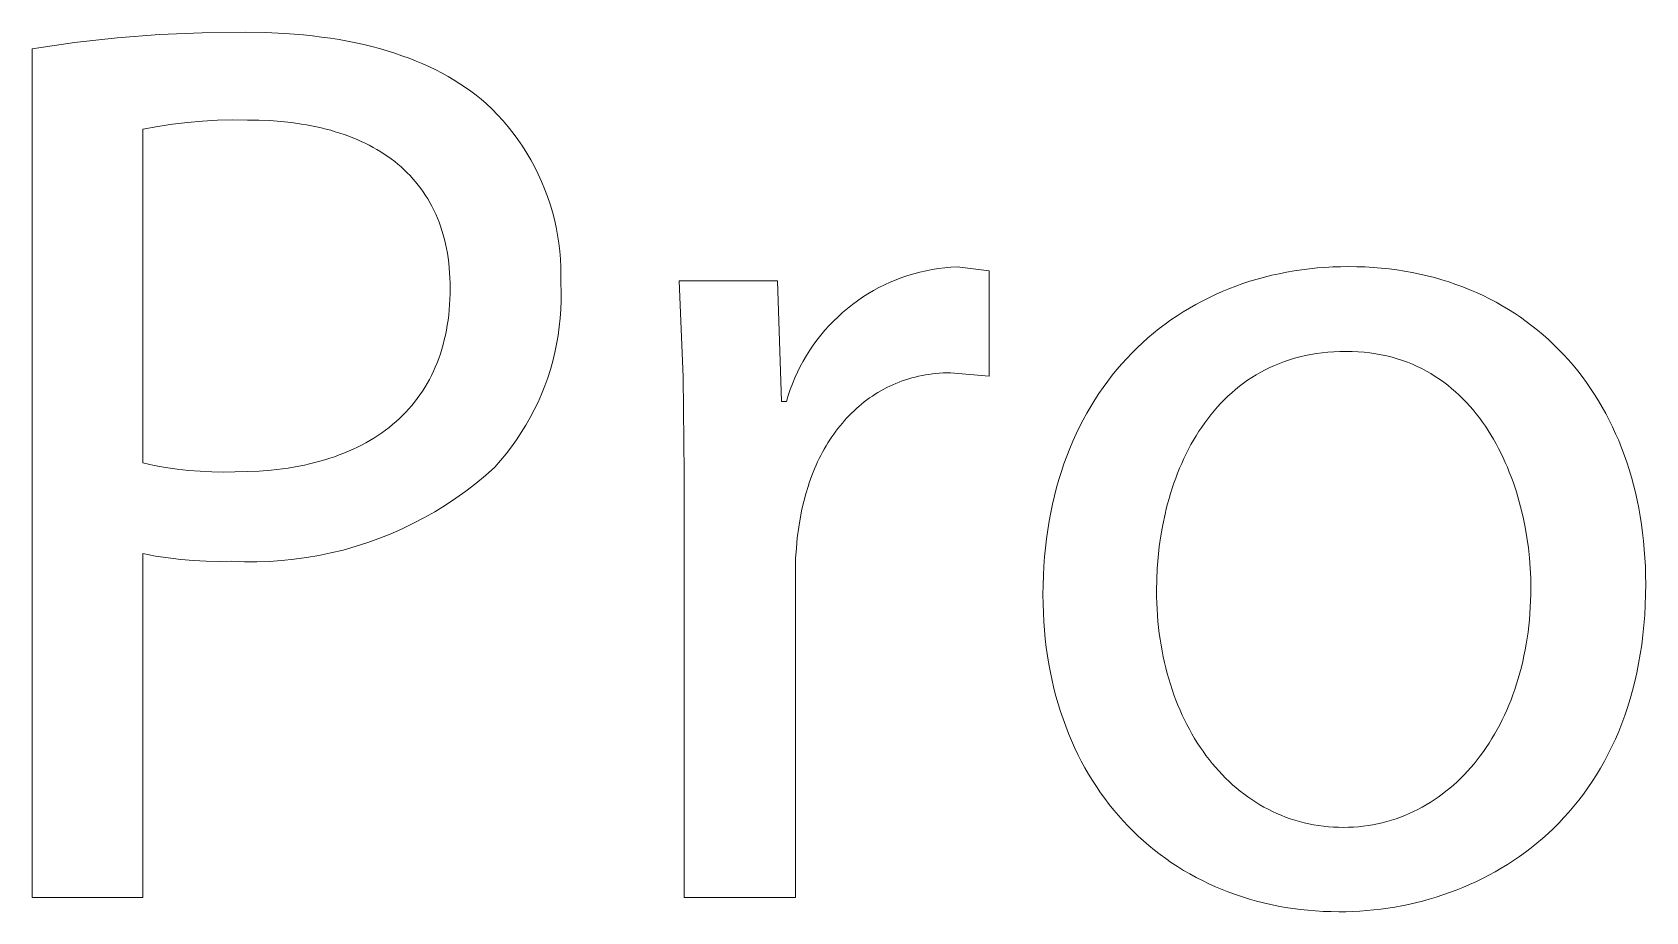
# Model space of a CAD drawing. Header units: millimetres. Extents: x -1246 to 2331, y -493 to 2006.
# Drawn here: x 1192.59 to 1237.93, y -433.33 to -408.62 of the extents above; entities that cross this region are included whole.
import ezdxf

# ---------------------------------------------------------------- set-up
doc = ezdxf.new("R2010")
doc.units = ezdxf.units.MM
doc.header["$MEASUREMENT"] = 0
doc.layers.add('Domyślny', color=7, linetype='Continuous', true_color=0x000000)

msp = doc.modelspace()

# ---------------------------------------------------------------- linework, layer by layer
at = {"layer": 'Domyślny', "color": 18, "lineweight": 15, "true_color": 0x000000}
for p, q in [((1192.59, -409.081), (1193.778, -408.908)), ((1193.778, -408.908), (1194.972, -408.775)), ((1194.972, -408.775), (1196.169, -408.682)), ((1196.169, -408.682), (1197.369, -408.629)), ((1197.369, -408.629), (1198.57, -408.616)), ((1198.57, -408.616), (1199.136, -408.625)), ((1199.136, -408.625), (1199.684, -408.65)), ((1199.684, -408.65), (1200.212, -408.692)), ((1200.212, -408.692), (1200.469, -408.719)), ((1200.469, -408.719), (1200.721, -408.75)), ((1200.721, -408.75), (1200.968, -408.785)), ((1200.968, -408.785), (1201.211, -408.824)), ((1201.211, -408.824), (1201.449, -408.867)), ((1201.449, -408.867), (1201.682, -408.914)), ((1201.682, -408.914), (1201.91, -408.964)), ((1201.91, -408.964), (1202.133, -409.019)), ((1192.59, -432.929), (1192.59, -409.081)), ((1202.133, -409.019), (1202.352, -409.077)), ((1202.352, -409.077), (1202.566, -409.139)), ((1202.566, -409.139), (1202.775, -409.205)), ((1202.775, -409.205), (1202.98, -409.274)), ((1202.98, -409.274), (1203.18, -409.347)), ((1203.18, -409.347), (1203.375, -409.424)), ((1203.375, -409.424), (1203.565, -409.505)), ((1203.565, -409.505), (1203.751, -409.589)), ((1203.751, -409.589), (1203.931, -409.676)), ((1203.931, -409.676), (1204.108, -409.767)), ((1204.108, -409.767), (1204.279, -409.862)), ((1204.279, -409.862), (1204.446, -409.96)), ((1204.446, -409.96), (1204.608, -410.061)), ((1204.608, -410.061), (1204.765, -410.166)), ((1204.765, -410.166), (1204.918, -410.274)), ((1204.918, -410.274), (1205.066, -410.385)), ((1205.066, -410.385), (1205.209, -410.5)), ((1205.209, -410.5), (1205.348, -410.618)), ((1205.348, -410.618), (1205.511, -410.774)), ((1205.511, -410.774), (1205.668, -410.935)), ((1196.114, -411.266), (1195.699, -411.344)), ((1196.532, -411.201), (1196.114, -411.266)), ((1196.952, -411.15), (1196.532, -411.201)), ((1197.373, -411.112), (1196.952, -411.15)), ((1197.795, -411.088), (1197.373, -411.112)), ((1198.218, -411.078), (1197.795, -411.088)), ((1198.641, -411.082), (1198.218, -411.078)), ((1198.959, -411.087), (1198.641, -411.082)), ((1199.27, -411.1), (1198.959, -411.087)), ((1199.574, -411.123), (1199.27, -411.1)), ((1199.871, -411.154), (1199.574, -411.123)), ((1200.16, -411.195), (1199.871, -411.154)), ((1200.301, -411.219), (1200.16, -411.195)), ((1200.441, -411.245), (1200.301, -411.219)), ((1200.578, -411.273), (1200.441, -411.245)), ((1200.713, -411.304), (1200.578, -411.273)), ((1205.668, -410.935), (1205.82, -411.102)), ((1205.82, -411.102), (1205.966, -411.274)), ((1205.966, -411.274), (1206.106, -411.451)), ((1195.699, -411.344), (1195.699, -420.719)), ((1200.847, -411.337), (1200.713, -411.304)), ((1200.978, -411.372), (1200.847, -411.337)), ((1201.107, -411.41), (1200.978, -411.372)), ((1201.234, -411.449), (1201.107, -411.41)), ((1201.359, -411.492), (1201.234, -411.449)), ((1201.482, -411.536), (1201.359, -411.492)), ((1201.602, -411.583), (1201.482, -411.536)), ((1201.721, -411.632), (1201.602, -411.583)), ((1201.837, -411.683), (1201.721, -411.632)), ((1201.95, -411.737), (1201.837, -411.683)), ((1206.106, -411.451), (1206.239, -411.633)), ((1206.239, -411.633), (1206.367, -411.819)), ((1202.062, -411.793), (1201.95, -411.737)), ((1202.171, -411.851), (1202.062, -411.793)), ((1202.277, -411.912), (1202.171, -411.851)), ((1202.382, -411.975), (1202.277, -411.912)), ((1202.484, -412.04), (1202.382, -411.975)), ((1202.583, -412.107), (1202.484, -412.04)), ((1202.68, -412.177), (1202.583, -412.107)), ((1202.775, -412.25), (1202.68, -412.177)), ((1206.367, -411.819), (1206.488, -412.01)), ((1206.488, -412.01), (1206.602, -412.204)), ((1202.867, -412.324), (1202.775, -412.25)), ((1202.956, -412.401), (1202.867, -412.324)), ((1203.043, -412.48), (1202.956, -412.401)), ((1203.127, -412.562), (1203.043, -412.48)), ((1203.209, -412.646), (1203.127, -412.562)), ((1206.602, -412.204), (1206.71, -412.403)), ((1206.71, -412.403), (1206.81, -412.605)), ((1206.81, -412.605), (1206.904, -412.81)), ((1203.288, -412.732), (1203.209, -412.646)), ((1203.364, -412.821), (1203.288, -412.732)), ((1203.438, -412.912), (1203.364, -412.821)), ((1203.509, -413.005), (1203.438, -412.912)), ((1203.577, -413.101), (1203.509, -413.005)), ((1206.904, -412.81), (1206.99, -413.018)), ((1206.99, -413.018), (1207.07, -413.23)), ((1203.643, -413.199), (1203.577, -413.101)), ((1203.705, -413.3), (1203.643, -413.199)), ((1203.765, -413.403), (1203.705, -413.3)), ((1203.822, -413.508), (1203.765, -413.403)), ((1203.877, -413.616), (1203.822, -413.508)), ((1207.07, -413.23), (1207.142, -413.443)), ((1207.142, -413.443), (1207.206, -413.66)), ((1203.928, -413.726), (1203.877, -413.616)), ((1203.976, -413.838), (1203.928, -413.726)), ((1204.022, -413.953), (1203.976, -413.838)), ((1204.064, -414.07), (1204.022, -413.953)), ((1207.206, -413.66), (1207.263, -413.878)), ((1207.263, -413.878), (1207.313, -414.098)), ((1204.104, -414.189), (1204.064, -414.07)), ((1204.14, -414.311), (1204.104, -414.189)), ((1204.173, -414.436), (1204.14, -414.311)), ((1204.204, -414.562), (1204.173, -414.436)), ((1207.313, -414.098), (1207.355, -414.32)), ((1207.355, -414.32), (1207.389, -414.543)), ((1204.231, -414.692), (1204.204, -414.562)), ((1204.255, -414.823), (1204.231, -414.692)), ((1204.276, -414.957), (1204.255, -414.823)), ((1207.389, -414.543), (1207.415, -414.767)), ((1207.415, -414.767), (1207.434, -414.992)), ((1204.294, -415.093), (1204.276, -414.957)), ((1204.309, -415.232), (1204.294, -415.093)), ((1204.32, -415.373), (1204.309, -415.232)), ((1207.434, -414.992), (1207.445, -415.217)), ((1207.445, -415.217), (1207.449, -415.443)), ((1217.367, -415.402), (1217.537, -415.357)), ((1217.537, -415.357), (1217.71, -415.317)), ((1217.71, -415.317), (1217.883, -415.284)), ((1217.883, -415.284), (1218.058, -415.256)), ((1218.058, -415.256), (1218.233, -415.234)), ((1218.233, -415.234), (1218.409, -415.218)), ((1218.409, -415.218), (1218.586, -415.209)), ((1218.586, -415.209), (1219.479, -415.316)), ((1219.479, -415.316), (1219.479, -418.282)), ((1227.84, -415.359), (1228.052, -415.322)), ((1228.052, -415.322), (1228.266, -415.29)), ((1228.266, -415.29), (1228.481, -415.263)), ((1228.481, -415.263), (1228.698, -415.241)), ((1228.698, -415.241), (1228.917, -415.224)), ((1228.917, -415.224), (1229.138, -415.211)), ((1229.138, -415.211), (1229.36, -415.204)), ((1229.36, -415.204), (1229.584, -415.201)), ((1229.584, -415.201), (1229.816, -415.204)), ((1229.816, -415.204), (1230.046, -415.212)), ((1230.046, -415.212), (1230.273, -415.225)), ((1230.273, -415.225), (1230.498, -415.243)), ((1230.498, -415.243), (1230.721, -415.267)), ((1230.721, -415.267), (1230.941, -415.295)), ((1230.941, -415.295), (1231.158, -415.329)), ((1231.158, -415.329), (1231.372, -415.367)), ((1204.328, -415.517), (1204.32, -415.373)), ((1204.333, -415.663), (1204.328, -415.517)), ((1204.335, -415.811), (1204.333, -415.663)), ((1207.449, -415.443), (1207.444, -415.668)), ((1207.444, -415.668), (1207.453, -415.913)), ((1210.887, -418.305), (1210.771, -415.602)), ((1210.771, -415.602), (1213.535, -415.602)), ((1213.535, -415.602), (1213.642, -418.997)), ((1216.228, -415.878), (1216.383, -415.793)), ((1216.383, -415.793), (1216.541, -415.714)), ((1216.541, -415.714), (1216.702, -415.641)), ((1216.702, -415.641), (1216.865, -415.573)), ((1216.865, -415.573), (1217.03, -415.51)), ((1217.03, -415.51), (1217.198, -415.453)), ((1217.198, -415.453), (1217.367, -415.402)), ((1226.222, -415.825), (1226.416, -415.75)), ((1226.416, -415.75), (1226.613, -415.68)), ((1226.613, -415.68), (1226.812, -415.615)), ((1226.812, -415.615), (1227.013, -415.554)), ((1227.013, -415.554), (1227.217, -415.498)), ((1227.217, -415.498), (1227.422, -415.447)), ((1227.422, -415.447), (1227.63, -415.401)), ((1227.63, -415.401), (1227.84, -415.359)), ((1231.372, -415.367), (1231.584, -415.411)), ((1231.584, -415.411), (1231.794, -415.459)), ((1231.794, -415.459), (1232, -415.512)), ((1232, -415.512), (1232.204, -415.571)), ((1232.204, -415.571), (1232.404, -415.633)), ((1232.404, -415.633), (1232.602, -415.701)), ((1232.602, -415.701), (1232.797, -415.773)), ((1232.797, -415.773), (1232.989, -415.85)), ((1204.32, -416.27), (1204.328, -416.12)), ((1204.328, -416.12), (1204.333, -415.967)), ((1204.333, -415.967), (1204.335, -415.811)), ((1207.453, -416.159), (1207.444, -416.404)), ((1207.453, -415.913), (1207.453, -416.159)), ((1215.638, -416.267), (1215.781, -416.162)), ((1215.781, -416.162), (1215.926, -416.062)), ((1215.926, -416.062), (1216.076, -415.967)), ((1216.076, -415.967), (1216.228, -415.878)), ((1225.289, -416.266), (1225.47, -416.169)), ((1225.47, -416.169), (1225.654, -416.076)), ((1225.654, -416.076), (1225.841, -415.988)), ((1225.841, -415.988), (1226.03, -415.904)), ((1226.03, -415.904), (1226.222, -415.825)), ((1232.989, -415.85), (1233.178, -415.932)), ((1233.178, -415.932), (1233.364, -416.018)), ((1233.364, -416.018), (1233.547, -416.108)), ((1233.547, -416.108), (1233.727, -416.203)), ((1233.727, -416.203), (1233.904, -416.302)), ((1204.254, -416.851), (1204.275, -416.709)), ((1204.275, -416.709), (1204.293, -416.565)), ((1204.293, -416.565), (1204.308, -416.419)), ((1204.308, -416.419), (1204.32, -416.27)), ((1207.428, -416.648), (1207.402, -416.892)), ((1207.444, -416.404), (1207.428, -416.648)), ((1215.107, -416.732), (1215.234, -416.609)), ((1215.234, -416.609), (1215.365, -416.49)), ((1215.365, -416.49), (1215.499, -416.376)), ((1215.499, -416.376), (1215.638, -416.267)), ((1224.426, -416.821), (1224.592, -416.701)), ((1224.592, -416.701), (1224.762, -416.586)), ((1224.762, -416.586), (1224.935, -416.475)), ((1224.935, -416.475), (1225.11, -416.368)), ((1225.11, -416.368), (1225.289, -416.266)), ((1233.904, -416.302), (1234.077, -416.406)), ((1234.077, -416.406), (1234.247, -416.514)), ((1234.247, -416.514), (1234.414, -416.627)), ((1234.414, -416.627), (1234.578, -416.743)), ((1204.17, -417.263), (1204.201, -417.128)), ((1204.201, -417.128), (1204.229, -416.991)), ((1204.229, -416.991), (1204.254, -416.851)), ((1207.369, -417.135), (1207.327, -417.377)), ((1207.402, -416.892), (1207.369, -417.135)), ((1214.643, -417.265), (1214.752, -417.126)), ((1214.752, -417.126), (1214.866, -416.991)), ((1214.866, -416.991), (1214.984, -416.859)), ((1214.984, -416.859), (1215.107, -416.732)), ((1223.945, -417.207), (1224.102, -417.074)), ((1224.102, -417.074), (1224.262, -416.945)), ((1224.262, -416.945), (1224.426, -416.821)), ((1234.578, -416.743), (1234.738, -416.864)), ((1234.738, -416.864), (1234.895, -416.989)), ((1234.895, -416.989), (1235.048, -417.118)), ((1235.048, -417.118), (1235.198, -417.251)), ((1204.058, -417.654), (1204.098, -417.526)), ((1204.098, -417.526), (1204.136, -417.395)), ((1204.136, -417.395), (1204.17, -417.263)), ((1207.276, -417.617), (1207.218, -417.855)), ((1207.327, -417.377), (1207.276, -417.617)), ((1214.346, -417.704), (1214.44, -417.554)), ((1214.44, -417.554), (1214.539, -417.408)), ((1214.539, -417.408), (1214.643, -417.265)), ((1223.494, -417.631), (1223.641, -417.486)), ((1223.641, -417.486), (1223.791, -417.344)), ((1223.791, -417.344), (1223.945, -417.207)), ((1228.84, -417.623), (1228.68, -417.645)), ((1229.004, -417.606), (1228.84, -417.623)), ((1229.17, -417.594), (1229.004, -417.606)), ((1229.34, -417.586), (1229.17, -417.594)), ((1229.513, -417.584), (1229.34, -417.586)), ((1229.686, -417.587), (1229.513, -417.584)), ((1229.855, -417.595), (1229.686, -417.587)), ((1230.022, -417.608), (1229.855, -417.595)), ((1230.185, -417.626), (1230.022, -417.608)), ((1235.198, -417.251), (1235.344, -417.388)), ((1235.344, -417.388), (1235.487, -417.53)), ((1235.487, -417.53), (1235.626, -417.675)), ((1203.864, -418.143), (1203.917, -418.024)), ((1203.917, -418.024), (1203.967, -417.903)), ((1203.967, -417.903), (1204.014, -417.78)), ((1204.014, -417.78), (1204.058, -417.654)), ((1207.218, -417.855), (1207.151, -418.091)), ((1214.094, -418.17), (1214.173, -418.012)), ((1214.173, -418.012), (1214.257, -417.856)), ((1214.257, -417.856), (1214.346, -417.704)), ((1223.074, -418.094), (1223.211, -417.936)), ((1223.211, -417.936), (1223.351, -417.782)), ((1223.351, -417.782), (1223.494, -417.631)), ((1227.371, -418.039), (1227.24, -418.103)), ((1227.505, -417.979), (1227.371, -418.039)), ((1227.641, -417.922), (1227.505, -417.979)), ((1227.78, -417.87), (1227.641, -417.922)), ((1227.923, -417.821), (1227.78, -417.87)), ((1228.068, -417.777), (1227.923, -417.821)), ((1228.217, -417.738), (1228.068, -417.777)), ((1228.368, -417.702), (1228.217, -417.738)), ((1228.522, -417.671), (1228.368, -417.702)), ((1228.68, -417.645), (1228.522, -417.671)), ((1230.345, -417.65), (1230.185, -417.626)), ((1230.502, -417.678), (1230.345, -417.65)), ((1230.656, -417.711), (1230.502, -417.678)), ((1230.806, -417.749), (1230.656, -417.711)), ((1230.953, -417.792), (1230.806, -417.749)), ((1231.098, -417.839), (1230.953, -417.792)), ((1231.238, -417.89), (1231.098, -417.839)), ((1231.376, -417.946), (1231.238, -417.89)), ((1231.511, -418.006), (1231.376, -417.946)), ((1231.643, -418.07), (1231.511, -418.006)), ((1231.771, -418.138), (1231.643, -418.07)), ((1235.626, -417.675), (1235.762, -417.824)), ((1235.762, -417.824), (1235.894, -417.976)), ((1235.894, -417.976), (1236.022, -418.133)), ((1203.622, -418.595), (1203.687, -418.486)), ((1203.687, -418.486), (1203.749, -418.374)), ((1203.749, -418.374), (1203.808, -418.26)), ((1203.808, -418.26), (1203.864, -418.143)), ((1207.076, -418.325), (1206.993, -418.555)), ((1207.151, -418.091), (1207.076, -418.325)), ((1210.914, -421.01), (1210.887, -418.305)), ((1213.892, -418.66), (1213.954, -418.494)), ((1213.954, -418.494), (1214.021, -418.331)), ((1214.021, -418.331), (1214.094, -418.17)), ((1216.775, -418.522), (1216.689, -418.561)), ((1216.862, -418.484), (1216.775, -418.522)), ((1216.95, -418.449), (1216.862, -418.484)), ((1217.039, -418.416), (1216.95, -418.449)), ((1217.129, -418.385), (1217.039, -418.416)), ((1217.22, -418.356), (1217.129, -418.385)), ((1217.312, -418.33), (1217.22, -418.356)), ((1217.405, -418.305), (1217.312, -418.33)), ((1217.5, -418.283), (1217.405, -418.305)), ((1217.595, -418.263), (1217.5, -418.283)), ((1217.692, -418.245), (1217.595, -418.263)), ((1217.789, -418.23), (1217.692, -418.245)), ((1217.888, -418.217), (1217.789, -418.23)), ((1217.987, -418.206), (1217.888, -418.217)), ((1218.088, -418.197), (1217.987, -418.206)), ((1218.189, -418.191), (1218.088, -418.197)), ((1218.292, -418.188), (1218.189, -418.191)), ((1218.395, -418.187), (1218.292, -418.188)), ((1219.479, -418.282), (1218.395, -418.187)), ((1222.688, -418.595), (1222.813, -418.424)), ((1222.813, -418.424), (1222.942, -418.257)), ((1222.942, -418.257), (1223.074, -418.094)), ((1226.631, -418.48), (1226.517, -418.566)), ((1226.747, -418.397), (1226.631, -418.48)), ((1226.866, -418.318), (1226.747, -418.397)), ((1226.988, -418.243), (1226.866, -418.318)), ((1227.113, -418.171), (1226.988, -418.243)), ((1227.24, -418.103), (1227.113, -418.171)), ((1231.897, -418.21), (1231.771, -418.138)), ((1232.02, -418.286), (1231.897, -418.21)), ((1232.139, -418.366), (1232.02, -418.286)), ((1232.256, -418.449), (1232.139, -418.366)), ((1232.369, -418.535), (1232.256, -418.449)), ((1236.022, -418.133), (1236.146, -418.293)), ((1236.146, -418.293), (1236.267, -418.457)), ((1236.267, -418.457), (1236.383, -418.625)), ((1203.333, -419.009), (1203.41, -418.909)), ((1203.41, -418.909), (1203.484, -418.807)), ((1203.484, -418.807), (1203.554, -418.702)), ((1203.554, -418.702), (1203.622, -418.595)), ((1206.902, -418.783), (1206.803, -419.008)), ((1206.993, -418.555), (1206.902, -418.783)), ((1213.785, -418.997), (1213.835, -418.827)), ((1213.835, -418.827), (1213.892, -418.66)), ((1216.047, -418.948), (1215.972, -419.005)), ((1216.123, -418.893), (1216.047, -418.948)), ((1216.2, -418.84), (1216.123, -418.893)), ((1216.279, -418.788), (1216.2, -418.84)), ((1216.358, -418.739), (1216.279, -418.788)), ((1216.439, -418.692), (1216.358, -418.739)), ((1216.521, -418.646), (1216.439, -418.692)), ((1216.605, -418.603), (1216.521, -418.646)), ((1216.689, -418.561), (1216.605, -418.603)), ((1222.337, -419.133), (1222.45, -418.95)), ((1222.45, -418.95), (1222.567, -418.77)), ((1222.567, -418.77), (1222.688, -418.595)), ((1226.092, -418.941), (1225.993, -419.043)), ((1226.194, -418.843), (1226.092, -418.941)), ((1226.299, -418.747), (1226.194, -418.843)), ((1226.407, -418.655), (1226.299, -418.747)), ((1226.517, -418.566), (1226.407, -418.655)), ((1232.48, -418.625), (1232.369, -418.535)), ((1232.588, -418.718), (1232.48, -418.625)), ((1232.692, -418.815), (1232.588, -418.718)), ((1232.794, -418.914), (1232.692, -418.815)), ((1232.893, -419.017), (1232.794, -418.914)), ((1236.383, -418.625), (1236.496, -418.796)), ((1236.496, -418.796), (1236.605, -418.971)), ((1236.605, -418.971), (1236.71, -419.149)), ((1202.907, -419.473), (1202.998, -419.385)), ((1202.998, -419.385), (1203.086, -419.294)), ((1203.086, -419.294), (1203.171, -419.202)), ((1203.171, -419.202), (1203.253, -419.107)), ((1203.253, -419.107), (1203.333, -419.009)), ((1206.697, -419.229), (1206.583, -419.446)), ((1206.803, -419.008), (1206.697, -419.229)), ((1213.642, -418.997), (1213.785, -418.997)), ((1215.549, -419.386), (1215.483, -419.456)), ((1215.616, -419.318), (1215.549, -419.386)), ((1215.685, -419.252), (1215.616, -419.318)), ((1215.755, -419.188), (1215.685, -419.252)), ((1215.826, -419.125), (1215.755, -419.188)), ((1215.898, -419.064), (1215.826, -419.125)), ((1215.972, -419.005), (1215.898, -419.064)), ((1222.123, -419.512), (1222.228, -419.32)), ((1222.228, -419.32), (1222.337, -419.133)), ((1225.712, -419.365), (1225.624, -419.477)), ((1225.803, -419.255), (1225.712, -419.365)), ((1225.897, -419.147), (1225.803, -419.255)), ((1225.993, -419.043), (1225.897, -419.147)), ((1232.99, -419.122), (1232.893, -419.017)), ((1233.083, -419.23), (1232.99, -419.122)), ((1233.173, -419.341), (1233.083, -419.23)), ((1233.261, -419.454), (1233.173, -419.341)), ((1236.71, -419.149), (1236.811, -419.331)), ((1236.811, -419.331), (1236.908, -419.517)), ((1202.303, -419.949), (1202.411, -419.875)), ((1202.411, -419.875), (1202.515, -419.8)), ((1202.515, -419.8), (1202.617, -419.722)), ((1202.617, -419.722), (1202.717, -419.641)), ((1202.717, -419.641), (1202.813, -419.558)), ((1202.813, -419.558), (1202.907, -419.473)), ((1206.333, -419.868), (1206.197, -420.072)), ((1206.462, -419.659), (1206.333, -419.868)), ((1206.583, -419.446), (1206.462, -419.659)), ((1215.174, -419.829), (1215.117, -419.908)), ((1215.233, -419.751), (1215.174, -419.829)), ((1215.294, -419.675), (1215.233, -419.751)), ((1215.356, -419.6), (1215.294, -419.675)), ((1215.419, -419.527), (1215.356, -419.6)), ((1215.483, -419.456), (1215.419, -419.527)), ((1221.927, -419.906), (1222.023, -419.707)), ((1222.023, -419.707), (1222.123, -419.512)), ((1225.377, -419.83), (1225.299, -419.953)), ((1225.456, -419.71), (1225.377, -419.83)), ((1225.539, -419.592), (1225.456, -419.71)), ((1225.624, -419.477), (1225.539, -419.592)), ((1233.346, -419.57), (1233.261, -419.454)), ((1233.428, -419.688), (1233.346, -419.57)), ((1233.508, -419.808), (1233.428, -419.688)), ((1233.584, -419.931), (1233.508, -419.808)), ((1236.908, -419.517), (1237.001, -419.705)), ((1237.001, -419.705), (1237.089, -419.897)), ((1201.478, -420.391), (1201.604, -420.336)), ((1201.604, -420.336), (1201.727, -420.277)), ((1201.727, -420.277), (1201.847, -420.217)), ((1201.847, -420.217), (1201.965, -420.153)), ((1201.965, -420.153), (1202.081, -420.088)), ((1202.081, -420.088), (1202.193, -420.019)), ((1202.193, -420.019), (1202.303, -419.949)), ((1206.054, -420.271), (1205.905, -420.466)), ((1206.197, -420.072), (1206.054, -420.271)), ((1214.849, -420.329), (1214.8, -420.417)), ((1214.9, -420.242), (1214.849, -420.329)), ((1214.952, -420.156), (1214.9, -420.242)), ((1215.005, -420.072), (1214.952, -420.156)), ((1215.06, -419.989), (1215.005, -420.072)), ((1215.117, -419.908), (1215.06, -419.989)), ((1221.664, -420.528), (1221.747, -420.317)), ((1221.747, -420.317), (1221.835, -420.11)), ((1221.835, -420.11), (1221.927, -419.906)), ((1225.084, -420.333), (1225.018, -420.464)), ((1225.153, -420.204), (1225.084, -420.333)), ((1225.225, -420.077), (1225.153, -420.204)), ((1225.299, -419.953), (1225.225, -420.077)), ((1233.658, -420.055), (1233.584, -419.931)), ((1233.729, -420.182), (1233.658, -420.055)), ((1233.798, -420.31), (1233.729, -420.182)), ((1233.864, -420.44), (1233.798, -420.31)), ((1237.089, -419.897), (1237.174, -420.093)), ((1237.174, -420.093), (1237.254, -420.291)), ((1237.254, -420.291), (1237.33, -420.493)), ((1195.699, -420.719), (1196.017, -420.787)), ((1196.017, -420.787), (1196.338, -420.844)), ((1200.085, -420.809), (1200.236, -420.779)), ((1200.236, -420.779), (1200.383, -420.746)), ((1200.383, -420.746), (1200.529, -420.711)), ((1200.529, -420.711), (1200.672, -420.673)), ((1200.672, -420.673), (1200.812, -420.632)), ((1200.812, -420.632), (1200.95, -420.589)), ((1200.95, -420.589), (1201.086, -420.544)), ((1201.086, -420.544), (1201.219, -420.495)), ((1201.219, -420.495), (1201.35, -420.445)), ((1201.35, -420.445), (1201.478, -420.391)), ((1205.748, -420.655), (1205.586, -420.838)), ((1205.905, -420.466), (1205.748, -420.655)), ((1214.618, -420.786), (1214.577, -420.881)), ((1214.662, -420.692), (1214.618, -420.786)), ((1214.706, -420.599), (1214.662, -420.692)), ((1214.752, -420.507), (1214.706, -420.599)), ((1214.8, -420.417), (1214.752, -420.507)), ((1221.511, -420.962), (1221.585, -420.743)), ((1221.585, -420.743), (1221.664, -420.528)), ((1224.893, -420.732), (1224.834, -420.868)), ((1224.954, -420.597), (1224.893, -420.732)), ((1225.018, -420.464), (1224.954, -420.597)), ((1233.927, -420.572), (1233.864, -420.44)), ((1233.988, -420.705), (1233.927, -420.572)), ((1234.046, -420.84), (1233.988, -420.705)), ((1237.33, -420.493), (1237.402, -420.698)), ((1237.402, -420.698), (1237.469, -420.906)), ((1196.338, -420.844), (1196.66, -420.892)), ((1196.66, -420.892), (1196.983, -420.928)), ((1196.983, -420.928), (1197.308, -420.954)), ((1197.308, -420.954), (1197.633, -420.97)), ((1197.633, -420.97), (1197.958, -420.975)), ((1197.958, -420.975), (1198.284, -420.969)), ((1198.284, -420.969), (1198.631, -420.964)), ((1198.631, -420.964), (1198.97, -420.948)), ((1198.97, -420.948), (1199.3, -420.921)), ((1199.3, -420.921), (1199.462, -420.904)), ((1199.462, -420.904), (1199.621, -420.884)), ((1199.621, -420.884), (1199.778, -420.862)), ((1199.778, -420.862), (1199.933, -420.837)), ((1199.933, -420.837), (1200.085, -420.809)), ((1205.324, -421.071), (1205.054, -421.294)), ((1205.586, -420.838), (1205.324, -421.071)), ((1210.914, -432.934), (1210.914, -421.01)), ((1214.461, -421.176), (1214.425, -421.277)), ((1214.498, -421.076), (1214.461, -421.176)), ((1214.537, -420.978), (1214.498, -421.076)), ((1214.577, -420.881), (1214.537, -420.978)), ((1221.378, -421.412), (1221.442, -421.185)), ((1221.442, -421.185), (1221.511, -420.962)), ((1224.725, -421.146), (1224.674, -421.287)), ((1224.778, -421.006), (1224.725, -421.146)), ((1224.834, -420.868), (1224.778, -421.006)), ((1234.101, -420.976), (1234.046, -420.84)), ((1234.154, -421.113), (1234.101, -420.976)), ((1234.205, -421.251), (1234.154, -421.113)), ((1234.253, -421.391), (1234.205, -421.251)), ((1237.469, -420.906), (1237.532, -421.118)), ((1237.532, -421.118), (1237.59, -421.332)), ((1204.776, -421.508), (1204.492, -421.712)), ((1205.054, -421.294), (1204.776, -421.508)), ((1214.328, -421.586), (1214.272, -421.799)), ((1214.391, -421.379), (1214.328, -421.586)), ((1214.425, -421.277), (1214.391, -421.379)), ((1221.263, -421.877), (1221.318, -421.642)), ((1221.318, -421.642), (1221.378, -421.412)), ((1224.581, -421.574), (1224.538, -421.719)), ((1224.626, -421.43), (1224.581, -421.574)), ((1224.674, -421.287), (1224.626, -421.43)), ((1234.298, -421.531), (1234.253, -421.391)), ((1234.341, -421.672), (1234.298, -421.531)), ((1234.419, -421.956), (1234.341, -421.672)), ((1237.59, -421.332), (1237.645, -421.549)), ((1237.645, -421.549), (1237.694, -421.769)), ((1203.902, -422.09), (1203.597, -422.263)), ((1204.2, -421.906), (1203.902, -422.09)), ((1204.492, -421.712), (1204.2, -421.906)), ((1214.222, -422.015), (1214.178, -422.237)), ((1214.272, -421.799), (1214.222, -422.015)), ((1221.168, -422.356), (1221.213, -422.114)), ((1221.213, -422.114), (1221.263, -421.877)), ((1224.459, -422.013), (1224.424, -422.162)), ((1224.497, -421.865), (1224.459, -422.013)), ((1224.538, -421.719), (1224.497, -421.865)), ((1234.488, -422.242), (1234.419, -421.956)), ((1237.694, -421.769), (1237.739, -421.992)), ((1237.739, -421.992), (1237.78, -422.218)), ((1202.971, -422.577), (1202.651, -422.718)), ((1203.287, -422.425), (1202.971, -422.577)), ((1203.597, -422.263), (1203.287, -422.425)), ((1214.13, -422.527), (1214.091, -422.82)), ((1214.178, -422.237), (1214.13, -422.527)), ((1221.093, -422.851), (1221.128, -422.602)), ((1221.128, -422.602), (1221.168, -422.356)), ((1224.361, -422.461), (1224.307, -422.764)), ((1224.424, -422.162), (1224.361, -422.461)), ((1234.546, -422.529), (1234.488, -422.242)), ((1234.596, -422.817), (1234.546, -422.529)), ((1237.78, -422.218), (1237.816, -422.447)), ((1237.816, -422.447), (1237.847, -422.679)), ((1201.995, -422.965), (1201.662, -423.072)), ((1202.325, -422.847), (1201.995, -422.965)), ((1202.651, -422.718), (1202.325, -422.847)), ((1214.091, -422.82), (1214.063, -423.113)), ((1221.064, -423.103), (1221.093, -422.851)), ((1224.307, -422.764), (1224.264, -423.07)), ((1234.636, -423.104), (1234.596, -422.817)), ((1237.847, -422.679), (1237.873, -422.913)), ((1237.873, -422.913), (1237.895, -423.15)), ((1196.052, -423.335), (1195.699, -423.268)), ((1195.699, -423.268), (1195.699, -432.929)), ((1196.407, -423.389), (1196.052, -423.335)), ((1196.764, -423.432), (1196.407, -423.389)), ((1197.123, -423.463), (1196.764, -423.432)), ((1197.481, -423.481), (1197.123, -423.463)), ((1197.841, -423.488), (1197.481, -423.481)), ((1198.2, -423.483), (1197.841, -423.488)), ((1198.55, -423.496), (1198.2, -423.483)), ((1198.901, -423.497), (1198.55, -423.496)), ((1199.251, -423.486), (1198.901, -423.497)), ((1199.6, -423.463), (1199.251, -423.486)), ((1199.949, -423.428), (1199.6, -423.463)), ((1200.296, -423.381), (1199.949, -423.428)), ((1200.641, -423.321), (1200.296, -423.381)), ((1200.984, -423.25), (1200.641, -423.321)), ((1201.324, -423.167), (1200.984, -423.25)), ((1201.662, -423.072), (1201.324, -423.167)), ((1214.044, -423.407), (1214.035, -423.702)), ((1214.063, -423.113), (1214.044, -423.407)), ((1221.02, -423.62), (1221.039, -423.36)), ((1221.039, -423.36), (1221.064, -423.103)), ((1224.231, -423.377), (1224.207, -423.685)), ((1224.264, -423.07), (1224.231, -423.377)), ((1234.667, -423.39), (1234.636, -423.104)), ((1234.689, -423.673), (1234.667, -423.39)), ((1237.895, -423.15), (1237.912, -423.389)), ((1237.912, -423.389), (1237.925, -423.632)), ((1214.035, -423.702), (1214.035, -432.934)), ((1220.998, -424.151), (1221.006, -423.883)), ((1221.006, -423.883), (1221.02, -423.62)), ((1224.207, -423.685), (1224.193, -423.994)), ((1234.702, -423.954), (1234.689, -423.673)), ((1234.706, -424.231), (1234.702, -423.954)), ((1237.925, -423.632), (1237.932, -423.876)), ((1237.932, -423.876), (1237.934, -424.124)), ((1220.995, -424.421), (1220.998, -424.151)), ((1220.998, -424.676), (1220.995, -424.421)), ((1224.193, -423.994), (1224.188, -424.302)), ((1224.188, -424.302), (1224.189, -424.479)), ((1234.7, -424.594), (1234.705, -424.413)), ((1234.705, -424.413), (1234.706, -424.231)), ((1237.931, -424.421), (1237.922, -424.714)), ((1237.934, -424.124), (1237.931, -424.421)), ((1221.006, -424.928), (1220.998, -424.676)), ((1224.189, -424.479), (1224.194, -424.655)), ((1224.194, -424.655), (1224.202, -424.829)), ((1224.202, -424.829), (1224.213, -425.001)), ((1234.68, -424.95), (1234.691, -424.773)), ((1234.691, -424.773), (1234.7, -424.594)), ((1237.922, -424.714), (1237.906, -425.001)), ((1221.019, -425.177), (1221.006, -424.928)), ((1221.037, -425.422), (1221.019, -425.177)), ((1224.213, -425.001), (1224.227, -425.172)), ((1224.227, -425.172), (1224.244, -425.342)), ((1234.627, -425.472), (1234.648, -425.3)), ((1234.648, -425.3), (1234.665, -425.126)), ((1234.665, -425.126), (1234.68, -424.95)), ((1237.883, -425.283), (1237.855, -425.56)), ((1237.906, -425.001), (1237.883, -425.283)), ((1221.06, -425.665), (1221.037, -425.422)), ((1221.088, -425.905), (1221.06, -425.665)), ((1224.244, -425.342), (1224.264, -425.51)), ((1224.264, -425.51), (1224.287, -425.676)), ((1224.287, -425.676), (1224.314, -425.84)), ((1234.576, -425.81), (1234.603, -425.642)), ((1234.603, -425.642), (1234.627, -425.472)), ((1237.855, -425.56), (1237.821, -425.832)), ((1221.122, -426.141), (1221.088, -425.905)), ((1221.16, -426.374), (1221.122, -426.141)), ((1224.314, -425.84), (1224.343, -426.003)), ((1224.343, -426.003), (1224.374, -426.164)), ((1224.374, -426.164), (1224.409, -426.323)), ((1234.478, -426.303), (1234.513, -426.141)), ((1234.513, -426.141), (1234.546, -425.976)), ((1234.546, -425.976), (1234.576, -425.81)), ((1237.781, -426.098), (1237.735, -426.359)), ((1237.821, -425.832), (1237.781, -426.098)), ((1221.202, -426.604), (1221.16, -426.374)), ((1221.25, -426.831), (1221.202, -426.604)), ((1224.409, -426.323), (1224.447, -426.481)), ((1224.447, -426.481), (1224.487, -426.636)), ((1224.487, -426.636), (1224.53, -426.789)), ((1234.353, -426.777), (1234.397, -426.621)), ((1234.397, -426.621), (1234.439, -426.463)), ((1234.439, -426.463), (1234.478, -426.303)), ((1237.684, -426.615), (1237.627, -426.866)), ((1237.735, -426.359), (1237.684, -426.615)), ((1221.302, -427.054), (1221.25, -426.831)), ((1221.359, -427.274), (1221.302, -427.054)), ((1224.53, -426.789), (1224.576, -426.941)), ((1224.576, -426.941), (1224.625, -427.09)), ((1224.625, -427.09), (1224.676, -427.237)), ((1234.203, -427.232), (1234.256, -427.082)), ((1234.256, -427.082), (1234.306, -426.931)), ((1234.306, -426.931), (1234.353, -426.777)), ((1237.564, -427.112), (1237.497, -427.353)), ((1237.627, -426.866), (1237.564, -427.112)), ((1221.421, -427.491), (1221.359, -427.274)), ((1221.487, -427.704), (1221.421, -427.491)), ((1224.676, -427.237), (1224.731, -427.382)), ((1224.731, -427.382), (1224.787, -427.525)), ((1224.787, -427.525), (1224.846, -427.666)), ((1234.029, -427.665), (1234.09, -427.523)), ((1234.09, -427.523), (1234.148, -427.378)), ((1234.148, -427.378), (1234.203, -427.232)), ((1237.424, -427.589), (1237.346, -427.82)), ((1237.497, -427.353), (1237.424, -427.589)), ((1221.558, -427.914), (1221.487, -427.704)), ((1221.633, -428.12), (1221.558, -427.914)), ((1224.846, -427.666), (1224.908, -427.804)), ((1224.908, -427.804), (1224.973, -427.94)), ((1224.973, -427.94), (1225.04, -428.074)), ((1233.832, -428.077), (1233.9, -427.942)), ((1233.9, -427.942), (1233.966, -427.805)), ((1233.966, -427.805), (1234.029, -427.665)), ((1237.263, -428.045), (1237.175, -428.266)), ((1237.346, -427.82), (1237.263, -428.045)), ((1221.712, -428.323), (1221.633, -428.12)), ((1221.796, -428.523), (1221.712, -428.323)), ((1225.04, -428.074), (1225.109, -428.205)), ((1225.109, -428.205), (1225.181, -428.334)), ((1225.181, -428.334), (1225.255, -428.46)), ((1225.255, -428.46), (1225.332, -428.584)), ((1233.534, -428.591), (1233.612, -428.466)), ((1233.612, -428.466), (1233.688, -428.339)), ((1233.688, -428.339), (1233.761, -428.21)), ((1233.761, -428.21), (1233.832, -428.077)), ((1237.082, -428.482), (1236.985, -428.692)), ((1237.175, -428.266), (1237.082, -428.482)), ((1221.884, -428.718), (1221.796, -428.523)), ((1221.976, -428.911), (1221.884, -428.718)), ((1222.072, -429.099), (1221.976, -428.911)), ((1225.332, -428.584), (1225.411, -428.705)), ((1225.411, -428.705), (1225.492, -428.823)), ((1225.492, -428.823), (1225.576, -428.939)), ((1225.576, -428.939), (1225.662, -429.052)), ((1233.199, -429.061), (1233.286, -428.948)), ((1233.286, -428.948), (1233.371, -428.832)), ((1233.371, -428.832), (1233.454, -428.713)), ((1233.454, -428.713), (1233.534, -428.591)), ((1236.883, -428.898), (1236.776, -429.099)), ((1236.985, -428.692), (1236.883, -428.898)), ((1222.173, -429.284), (1222.072, -429.099)), ((1222.277, -429.466), (1222.173, -429.284)), ((1225.662, -429.052), (1225.75, -429.162)), ((1225.75, -429.162), (1225.841, -429.27)), ((1225.841, -429.27), (1225.933, -429.375)), ((1225.933, -429.375), (1226.028, -429.476)), ((1232.829, -429.486), (1232.925, -429.384)), ((1232.925, -429.384), (1233.019, -429.279)), ((1233.019, -429.279), (1233.11, -429.172)), ((1233.11, -429.172), (1233.199, -429.061)), ((1236.665, -429.295), (1236.55, -429.486)), ((1236.776, -429.099), (1236.665, -429.295)), ((1222.386, -429.643), (1222.277, -429.466)), ((1222.498, -429.817), (1222.386, -429.643)), ((1222.614, -429.987), (1222.498, -429.817)), ((1226.028, -429.476), (1226.125, -429.575)), ((1226.125, -429.575), (1226.224, -429.671)), ((1226.224, -429.671), (1226.325, -429.763)), ((1226.325, -429.763), (1226.428, -429.853)), ((1226.428, -429.853), (1226.533, -429.939)), ((1232.32, -429.948), (1232.426, -429.862)), ((1232.426, -429.862), (1232.53, -429.772)), ((1232.53, -429.772), (1232.632, -429.68)), ((1232.632, -429.68), (1232.731, -429.584)), ((1232.731, -429.584), (1232.829, -429.486)), ((1236.308, -429.853), (1236.181, -430.03)), ((1236.431, -429.672), (1236.308, -429.853)), ((1236.55, -429.486), (1236.431, -429.672)), ((1222.734, -430.154), (1222.614, -429.987)), ((1222.857, -430.316), (1222.734, -430.154)), ((1222.985, -430.475), (1222.857, -430.316)), ((1226.533, -429.939), (1226.641, -430.023)), ((1226.641, -430.023), (1226.75, -430.103)), ((1226.75, -430.103), (1226.861, -430.18)), ((1226.861, -430.18), (1226.974, -430.253)), ((1226.974, -430.253), (1227.089, -430.323)), ((1231.765, -430.33), (1231.879, -430.26)), ((1231.879, -430.26), (1231.992, -430.187)), ((1231.992, -430.187), (1232.104, -430.111)), ((1232.104, -430.111), (1232.213, -430.031)), ((1232.213, -430.031), (1232.32, -429.948)), ((1236.05, -430.201), (1235.915, -430.368)), ((1236.181, -430.03), (1236.05, -430.201)), ((1223.116, -430.629), (1222.985, -430.475)), ((1223.25, -430.78), (1223.116, -430.629)), ((1227.089, -430.323), (1227.205, -430.39)), ((1227.205, -430.39), (1227.324, -430.453)), ((1227.324, -430.453), (1227.444, -430.513)), ((1227.444, -430.513), (1227.566, -430.569)), ((1227.566, -430.569), (1227.69, -430.622)), ((1227.69, -430.622), (1227.815, -430.671)), ((1227.815, -430.671), (1227.942, -430.717)), ((1227.942, -430.717), (1228.071, -430.758)), ((1228.071, -430.758), (1228.201, -430.796)), ((1230.659, -430.798), (1230.788, -430.761)), ((1230.788, -430.761), (1230.916, -430.72)), ((1230.916, -430.72), (1231.042, -430.675)), ((1231.042, -430.675), (1231.166, -430.626)), ((1231.166, -430.626), (1231.289, -430.574)), ((1231.289, -430.574), (1231.41, -430.518)), ((1231.41, -430.518), (1231.53, -430.459)), ((1231.53, -430.459), (1231.648, -430.396)), ((1231.648, -430.396), (1231.765, -430.33)), ((1235.635, -430.688), (1235.49, -430.84)), ((1235.777, -430.53), (1235.635, -430.688)), ((1235.915, -430.368), (1235.777, -430.53)), ((1223.388, -430.927), (1223.25, -430.78)), ((1223.53, -431.07), (1223.388, -430.927)), ((1223.674, -431.208), (1223.53, -431.07)), ((1223.823, -431.343), (1223.674, -431.208)), ((1228.201, -430.796), (1228.333, -430.83)), ((1228.333, -430.83), (1228.466, -430.861)), ((1228.466, -430.861), (1228.601, -430.887)), ((1228.601, -430.887), (1228.738, -430.909)), ((1228.738, -430.909), (1228.876, -430.928)), ((1228.876, -430.928), (1229.015, -430.942)), ((1229.015, -430.942), (1229.156, -430.953)), ((1229.156, -430.953), (1229.298, -430.959)), ((1229.298, -430.959), (1229.441, -430.961)), ((1229.441, -430.961), (1229.581, -430.959)), ((1229.581, -430.959), (1229.72, -430.953)), ((1229.72, -430.953), (1229.858, -430.943)), ((1229.858, -430.943), (1229.995, -430.928)), ((1229.995, -430.928), (1230.13, -430.91)), ((1230.13, -430.91), (1230.265, -430.888)), ((1230.265, -430.888), (1230.398, -430.862)), ((1230.398, -430.862), (1230.529, -430.832)), ((1230.529, -430.832), (1230.659, -430.798)), ((1235.19, -431.131), (1235.035, -431.269)), ((1235.342, -430.988), (1235.19, -431.131)), ((1235.49, -430.84), (1235.342, -430.988)), ((1223.974, -431.474), (1223.823, -431.343)), ((1224.129, -431.6), (1223.974, -431.474)), ((1224.287, -431.722), (1224.129, -431.6)), ((1234.554, -431.656), (1234.388, -431.776)), ((1234.717, -431.532), (1234.554, -431.656)), ((1234.878, -431.403), (1234.717, -431.532)), ((1235.035, -431.269), (1234.878, -431.403)), ((1224.447, -431.84), (1224.287, -431.722)), ((1224.611, -431.954), (1224.447, -431.84)), ((1224.778, -432.064), (1224.611, -431.954)), ((1224.948, -432.169), (1224.778, -432.064)), ((1233.876, -432.108), (1233.701, -432.209)), ((1234.049, -432.002), (1233.876, -432.108)), ((1234.22, -431.891), (1234.049, -432.002)), ((1234.388, -431.776), (1234.22, -431.891)), ((1225.121, -432.27), (1224.948, -432.169)), ((1225.297, -432.366), (1225.121, -432.27)), ((1225.475, -432.458), (1225.297, -432.366)), ((1225.656, -432.546), (1225.475, -432.458)), ((1225.84, -432.629), (1225.656, -432.546)), ((1232.98, -432.57), (1232.795, -432.649)), ((1233.163, -432.487), (1232.98, -432.57)), ((1233.344, -432.399), (1233.163, -432.487)), ((1233.524, -432.306), (1233.344, -432.399)), ((1233.701, -432.209), (1233.524, -432.306)), ((1195.699, -432.929), (1192.59, -432.929)), ((1214.035, -432.934), (1210.914, -432.934)), ((1226.026, -432.708), (1225.84, -432.629)), ((1226.215, -432.783), (1226.026, -432.708)), ((1226.406, -432.852), (1226.215, -432.783)), ((1226.599, -432.917), (1226.406, -432.852)), ((1226.795, -432.978), (1226.599, -432.917)), ((1226.994, -433.034), (1226.795, -432.978)), ((1227.194, -433.085), (1226.994, -433.034)), ((1231.659, -433.031), (1231.465, -433.079)), ((1231.851, -432.978), (1231.659, -433.031)), ((1232.042, -432.921), (1231.851, -432.978)), ((1232.232, -432.86), (1232.042, -432.921)), ((1232.421, -432.794), (1232.232, -432.86)), ((1232.609, -432.724), (1232.421, -432.794)), ((1232.795, -432.649), (1232.609, -432.724)), ((1227.397, -433.131), (1227.194, -433.085)), ((1227.602, -433.173), (1227.397, -433.131)), ((1227.809, -433.21), (1227.602, -433.173)), ((1228.018, -433.242), (1227.809, -433.21)), ((1228.228, -433.269), (1228.018, -433.242)), ((1228.441, -433.292), (1228.228, -433.269)), ((1228.656, -433.309), (1228.441, -433.292)), ((1228.872, -433.322), (1228.656, -433.309)), ((1229.09, -433.329), (1228.872, -433.322)), ((1229.31, -433.332), (1229.09, -433.329)), ((1229.506, -433.33), (1229.31, -433.332)), ((1229.703, -433.323), (1229.506, -433.33)), ((1229.899, -433.313), (1229.703, -433.323)), ((1230.096, -433.299), (1229.899, -433.313)), ((1230.293, -433.28), (1230.096, -433.299)), ((1230.489, -433.257), (1230.293, -433.28)), ((1230.685, -433.23), (1230.489, -433.257)), ((1230.881, -433.199), (1230.685, -433.23)), ((1231.076, -433.163), (1230.881, -433.199)), ((1231.271, -433.124), (1231.076, -433.163)), ((1231.465, -433.079), (1231.271, -433.124))]:
    msp.add_line(p, q, dxfattribs=at)

doc.saveas('drawing.dxf')
